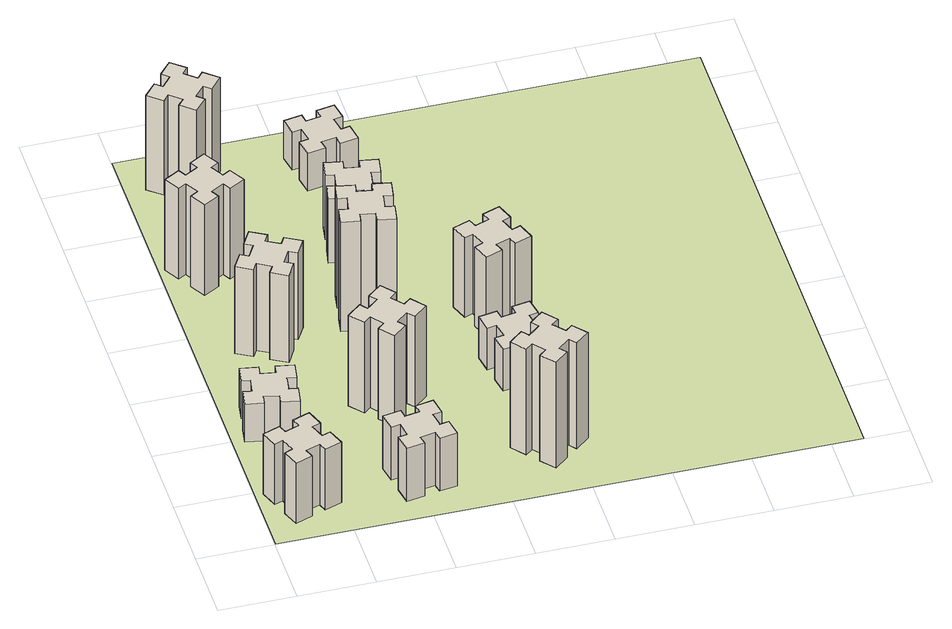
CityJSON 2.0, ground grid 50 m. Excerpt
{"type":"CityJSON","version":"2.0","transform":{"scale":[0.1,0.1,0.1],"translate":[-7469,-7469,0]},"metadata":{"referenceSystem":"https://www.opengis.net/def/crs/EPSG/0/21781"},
"CityObjects":{
"building1":{"type":"Building","attributes":{"class":"1000","function":"1000","usage":"1000","yearOfConstruction":2016,"roofType":"1000","measuredHeight":48,"storeysAboveGround":30,"storeysBelowGround":0},"geometry":[{"type":"Solid","lod":"1","boundaries":[[[[0,1,2,3,4,5,6,7,8,9,10,11,12,13,14,15,16,17,18,19]],[[17,16,20,21]],[[16,15,22,20]],[[15,14,23,22]],[[14,13,24,23]],[[13,12,25,24]],[[12,11,26,25]],[[11,10,27,26]],[[10,9,28,27]],[[9,8,29,28]],[[8,7,30,29]],[[7,6,31,30]],[[6,5,32,31]],[[5,4,33,32]],[[4,3,34,33]],[[3,2,35,34]],[[2,1,36,35]],[[1,0,37,36]],[[0,19,38,37]],[[19,18,39,38]],[[18,17,21,39]],[[24,25,26,27,28,29,30,31,32,33,34,35,36,37,38,39,21,20,22,23]]]]}]},
"building2":{"type":"Building","attributes":{"class":"1000","function":"1000","usage":"1000","yearOfConstruction":2016,"roofType":"1000","measuredHeight":30,"storeysAboveGround":30,"storeysBelowGround":0},"geometry":[{"type":"Solid","lod":"1","boundaries":[[[[40,41,42,43,44,45,46,47,48,49,50,51,52,53,54,55,56,57,58,59]],[[57,56,60,61]],[[56,55,62,60]],[[55,54,63,62]],[[54,53,64,63]],[[53,52,65,64]],[[52,51,66,65]],[[51,50,67,66]],[[50,49,68,67]],[[49,48,69,68]],[[48,47,70,69]],[[47,46,71,70]],[[46,45,72,71]],[[45,44,73,72]],[[44,43,74,73]],[[43,42,75,74]],[[42,41,76,75]],[[41,40,77,76]],[[40,59,78,77]],[[59,58,79,78]],[[58,57,61,79]],[[64,65,66,67,68,69,70,71,72,73,74,75,76,77,78,79,61,60,62,63]]]]}]},
"building3":{"type":"Building","attributes":{"class":"1000","function":"1000","usage":"1000","yearOfConstruction":2016,"roofType":"1000","measuredHeight":69,"storeysAboveGround":30,"storeysBelowGround":0},"geometry":[{"type":"Solid","lod":"1","boundaries":[[[[80,81,82,83,84,85,86,87,88,89,90,91,92,93,94,95,96,97,98,99]],[[97,96,100,101]],[[96,95,102,100]],[[95,94,103,102]],[[94,93,104,103]],[[93,92,105,104]],[[92,91,106,105]],[[91,90,107,106]],[[90,89,108,107]],[[89,88,109,108]],[[88,87,110,109]],[[87,86,111,110]],[[86,85,112,111]],[[85,84,113,112]],[[84,83,114,113]],[[83,82,115,114]],[[82,81,116,115]],[[81,80,117,116]],[[80,99,118,117]],[[99,98,119,118]],[[98,97,101,119]],[[104,105,106,107,108,109,110,111,112,113,114,115,116,117,118,119,101,100,102,103]]]]}]},
"building4":{"type":"Building","attributes":{"class":"1000","function":"1000","usage":"1000","yearOfConstruction":2016,"roofType":"1000","measuredHeight":72,"storeysAboveGround":30,"storeysBelowGround":0},"geometry":[{"type":"Solid","lod":"1","boundaries":[[[[120,121,122,123,124,125,126,127,128,129,130,131,132,133,134,135,136,137,138,139]],[[137,136,140,141]],[[136,135,142,140]],[[135,134,143,142]],[[134,133,144,143]],[[133,132,145,144]],[[132,131,146,145]],[[131,130,147,146]],[[130,129,148,147]],[[129,128,149,148]],[[128,127,150,149]],[[127,126,151,150]],[[126,125,152,151]],[[125,124,153,152]],[[124,123,154,153]],[[123,122,155,154]],[[122,121,156,155]],[[121,120,157,156]],[[120,139,158,157]],[[139,138,159,158]],[[138,137,141,159]],[[144,145,146,147,148,149,150,151,152,153,154,155,156,157,158,159,141,140,142,143]]]]}]},
"building5":{"type":"Building","attributes":{"class":"1000","function":"1000","usage":"1000","yearOfConstruction":2016,"roofType":"1000","measuredHeight":42,"storeysAboveGround":30,"storeysBelowGround":0},"geometry":[{"type":"Solid","lod":"1","boundaries":[[[[160,161,162,163,164,165,166,167,168,169,170,171,172,173,174,175,176,177,178,179]],[[177,176,180,181]],[[176,175,182,180]],[[175,174,183,182]],[[174,173,184,183]],[[173,172,185,184]],[[172,171,186,185]],[[171,170,187,186]],[[170,169,188,187]],[[169,168,189,188]],[[168,167,190,189]],[[167,166,191,190]],[[166,165,192,191]],[[165,164,193,192]],[[164,163,194,193]],[[163,162,195,194]],[[162,161,196,195]],[[161,160,197,196]],[[160,179,198,197]],[[179,178,199,198]],[[178,177,181,199]],[[184,185,186,187,188,189,190,191,192,193,194,195,196,197,198,199,181,180,182,183]]]]}]},
"building6":{"type":"Building","attributes":{"class":"1000","function":"1000","usage":"1000","yearOfConstruction":2016,"roofType":"1000","measuredHeight":72,"storeysAboveGround":30,"storeysBelowGround":0},"geometry":[{"type":"Solid","lod":"1","boundaries":[[[[200,201,202,203,204,205,206,207,208,209,210,211,212,213,214,215,216,217,218,219]],[[217,216,220,221]],[[216,215,222,220]],[[215,214,223,222]],[[214,213,224,223]],[[213,212,225,224]],[[212,211,226,225]],[[211,210,227,226]],[[210,209,228,227]],[[209,208,229,228]],[[208,207,230,229]],[[207,206,231,230]],[[206,205,232,231]],[[205,204,233,232]],[[204,203,234,233]],[[203,202,235,234]],[[202,201,236,235]],[[201,200,237,236]],[[200,219,238,237]],[[219,218,239,238]],[[218,217,221,239]],[[224,225,226,227,228,229,230,231,232,233,234,235,236,237,238,239,221,220,222,223]]]]}]},
"building7":{"type":"Building","attributes":{"class":"1000","function":"1000","usage":"1000","yearOfConstruction":2016,"roofType":"1000","measuredHeight":75,"storeysAboveGround":30,"storeysBelowGround":0},"geometry":[{"type":"Solid","lod":"1","boundaries":[[[[240,241,242,243,244,245,246,247,248,249,250,251,252,253,254,255,256,257,258,259]],[[257,256,260,261]],[[256,255,262,260]],[[255,254,263,262]],[[254,253,264,263]],[[253,252,265,264]],[[252,251,266,265]],[[251,250,267,266]],[[250,249,268,267]],[[249,248,269,268]],[[248,247,270,269]],[[247,246,271,270]],[[246,245,272,271]],[[245,244,273,272]],[[244,243,274,273]],[[243,242,275,274]],[[242,241,276,275]],[[241,240,277,276]],[[240,259,278,277]],[[259,258,279,278]],[[258,257,261,279]],[[264,265,266,267,268,269,270,271,272,273,274,275,276,277,278,279,261,260,262,263]]]]}]},
"building8":{"type":"Building","attributes":{"class":"1000","function":"1000","usage":"1000","yearOfConstruction":2016,"roofType":"1000","measuredHeight":87,"storeysAboveGround":30,"storeysBelowGround":0},"geometry":[{"type":"Solid","lod":"1","boundaries":[[[[280,281,282,283,284,285,286,287,288,289,290,291,292,293,294,295,296,297,298,299]],[[297,296,300,301]],[[296,295,302,300]],[[295,294,303,302]],[[294,293,304,303]],[[293,292,305,304]],[[292,291,306,305]],[[291,290,307,306]],[[290,289,308,307]],[[289,288,309,308]],[[288,287,310,309]],[[287,286,311,310]],[[286,285,312,311]],[[285,284,313,312]],[[284,283,314,313]],[[283,282,315,314]],[[282,281,316,315]],[[281,280,317,316]],[[280,299,318,317]],[[299,298,319,318]],[[298,297,301,319]],[[304,305,306,307,308,309,310,311,312,313,314,315,316,317,318,319,301,300,302,303]]]]}]},
"building9":{"type":"Building","attributes":{"class":"1000","function":"1000","usage":"1000","yearOfConstruction":2016,"roofType":"1000","measuredHeight":51,"storeysAboveGround":30,"storeysBelowGround":0},"geometry":[{"type":"Solid","lod":"1","boundaries":[[[[320,321,322,323,324,325,326,327,328,329,330,331,332,333,334,335,336,337,338,339]],[[337,336,340,341]],[[336,335,342,340]],[[335,334,343,342]],[[334,333,344,343]],[[333,332,345,344]],[[332,331,346,345]],[[331,330,347,346]],[[330,329,348,347]],[[329,328,349,348]],[[328,327,350,349]],[[327,326,351,350]],[[326,325,352,351]],[[325,324,353,352]],[[324,323,354,353]],[[323,322,355,354]],[[322,321,356,355]],[[321,320,357,356]],[[320,339,358,357]],[[339,338,359,358]],[[338,337,341,359]],[[344,345,346,347,348,349,350,351,352,353,354,355,356,357,358,359,341,340,342,343]]]]}]},
"building10":{"type":"Building","attributes":{"class":"1000","function":"1000","usage":"1000","yearOfConstruction":2016,"roofType":"1000","measuredHeight":84,"storeysAboveGround":30,"storeysBelowGround":0},"geometry":[{"type":"Solid","lod":"1","boundaries":[[[[360,361,362,363,364,365,366,367,368,369,370,371,372,373,374,375,376,377,378,379]],[[377,376,380,381]],[[376,375,382,380]],[[375,374,383,382]],[[374,373,384,383]],[[373,372,385,384]],[[372,371,386,385]],[[371,370,387,386]],[[370,369,388,387]],[[369,368,389,388]],[[368,367,390,389]],[[367,366,391,390]],[[366,365,392,391]],[[365,364,393,392]],[[364,363,394,393]],[[363,362,395,394]],[[362,361,396,395]],[[361,360,397,396]],[[360,379,398,397]],[[379,378,399,398]],[[378,377,381,399]],[[384,385,386,387,388,389,390,391,392,393,394,395,396,397,398,399,381,380,382,383]]]]}]},
"building11":{"type":"Building","attributes":{"class":"1000","function":"1000","usage":"1000","yearOfConstruction":2016,"roofType":"1000","measuredHeight":30,"storeysAboveGround":30,"storeysBelowGround":0},"geometry":[{"type":"Solid","lod":"1","boundaries":[[[[400,401,402,403,404,405,406,407,408,409,410,411,412,413,414,415,416,417,418,419]],[[417,416,420,421]],[[416,415,422,420]],[[415,414,423,422]],[[414,413,424,423]],[[413,412,425,424]],[[412,411,426,425]],[[411,410,427,426]],[[410,409,428,427]],[[409,408,429,428]],[[408,407,430,429]],[[407,406,431,430]],[[406,405,432,431]],[[405,404,433,432]],[[404,403,434,433]],[[403,402,435,434]],[[402,401,436,435]],[[401,400,437,436]],[[400,419,438,437]],[[419,418,439,438]],[[418,417,421,439]],[[424,425,426,427,428,429,430,431,432,433,434,435,436,437,438,439,421,420,422,423]]]]}]},
"building12":{"type":"Building","attributes":{"class":"1000","function":"1000","usage":"1000","yearOfConstruction":2016,"roofType":"1000","measuredHeight":33,"storeysAboveGround":30,"storeysBelowGround":0},"geometry":[{"type":"Solid","lod":"1","boundaries":[[[[440,441,442,443,444,445,446,447,448,449,450,451,452,453,454,455,456,457,458,459]],[[457,456,460,461]],[[456,455,462,460]],[[455,454,463,462]],[[454,453,464,463]],[[453,452,465,464]],[[452,451,466,465]],[[451,450,467,466]],[[450,449,468,467]],[[449,448,469,468]],[[448,447,470,469]],[[447,446,471,470]],[[446,445,472,471]],[[445,444,473,472]],[[444,443,474,473]],[[443,442,475,474]],[[442,441,476,475]],[[441,440,477,476]],[[440,459,478,477]],[[459,458,479,478]],[[458,457,461,479]],[[464,465,466,467,468,469,470,471,472,473,474,475,476,477,478,479,461,460,462,463]]]]}]},
"building13":{"type":"Building","attributes":{"class":"1000","function":"1000","usage":"1000","yearOfConstruction":2016,"roofType":"1000","measuredHeight":63,"storeysAboveGround":30,"storeysBelowGround":0},"geometry":[{"type":"Solid","lod":"1","boundaries":[[[[480,481,482,483,484,485,486,487,488,489,490,491,492,493,494,495,496,497,498,499]],[[497,496,500,501]],[[496,495,502,500]],[[495,494,503,502]],[[494,493,504,503]],[[493,492,505,504]],[[492,491,506,505]],[[491,490,507,506]],[[490,489,508,507]],[[489,488,509,508]],[[488,487,510,509]],[[487,486,511,510]],[[486,485,512,511]],[[485,484,513,512]],[[484,483,514,513]],[[483,482,515,514]],[[482,481,516,515]],[[481,480,517,516]],[[480,499,518,517]],[[499,498,519,518]],[[498,497,501,519]],[[504,505,506,507,508,509,510,511,512,513,514,515,516,517,518,519,501,500,502,503]]]]}]},
"landuse1":{"type":"LandUse","attributes":{"name":"plot1","function":"1010"},"geometry":[{"type":"MultiSurface","lod":"1","boundaries":[[[520,521,522,523]]]}]}
},
"vertices":[
[266,255,0],[360,289,0],[380,233,0],[493,274,0],[452,387,0],[396,366,0],[362,460,0],[418,480,0],[377,593,0],[264,552,0],[285,496,0],[191,462,0],[170,518,0],[57,477,0],[99,364,0],[155,385,0],[189,291,0],[133,270,0],[174,157,0],[287,199,0],[189,291,480],[133,270,480],[155,385,480],[99,364,480],[57,477,480],[170,518,480],[191,462,480],[285,496,480],[264,552,480],[377,593,480],[418,480,480],[362,460,480],[396,366,480],[452,387,480],[493,274,480],[380,233,480],[360,289,480],[266,255,480],[287,199,480],[174,157,480],
[207,1016,0],[305,998,0],[295,939,0],[413,918,0],[434,1037,0],[375,1047,0],[392,1145,0],[451,1135,0],[472,1253,0],[354,1274,0],[344,1215,0],[245,1232,0],[256,1291,0],[137,1312,0],[117,1194,0],[176,1184,0],[158,1085,0],[99,1096,0],[78,977,0],[197,957,0],[158,1085,300],[99,1096,300],[176,1184,300],[117,1194,300],[137,1312,300],[256,1291,300],[245,1232,300],[344,1215,300],[354,1274,300],[472,1253,300],[451,1135,300],[392,1145,300],[375,1047,300],[434,1037,300],[413,918,300],[295,939,300],[305,998,300],[207,1016,300],[197,957,300],[78,977,300],
[546,1757,0],[596,1844,0],[648,1814,0],[708,1918,0],[604,1978,0],[574,1926,0],[487,1976,0],[517,2028,0],[413,2088,0],[353,1984,0],[405,1954,0],[355,1867,0],[303,1897,0],[243,1793,0],[347,1733,0],[377,1785,0],[464,1735,0],[434,1683,0],[538,1623,0],[598,1727,0],[464,1735,690],[434,1683,690],[377,1785,690],[347,1733,690],[243,1793,690],[303,1897,690],[355,1867,690],[405,1954,690],[353,1984,690],[413,2088,690],[517,2028,690],[487,1976,690],[574,1926,690],[604,1978,690],[708,1918,690],[648,1814,690],[596,1844,690],[546,1757,690],[598,1727,690],[538,1623,690],
[264,2716,0],[177,2666,0],[147,2718,0],[43,2658,0],[103,2554,0],[155,2584,0],[205,2497,0],[153,2467,0],[213,2363,0],[317,2423,0],[287,2475,0],[374,2525,0],[404,2473,0],[508,2533,0],[448,2637,0],[396,2607,0],[346,2694,0],[398,2724,0],[338,2828,0],[234,2768,0],[346,2694,720],[398,2724,720],[396,2607,720],[448,2637,720],[508,2533,720],[404,2473,720],[374,2525,720],[287,2475,720],[317,2423,720],[213,2363,720],[153,2467,720],[205,2497,720],[155,2584,720],[103,2554,720],[43,2658,720],[147,2718,720],[177,2666,720],[264,2716,720],[234,2768,720],[338,2828,720],
[1132,345,0],[1115,444,0],[1174,454,0],[1153,572,0],[1035,551,0],[1045,492,0],[947,475,0],[937,534,0],[818,513,0],[839,395,0],[898,405,0],[916,307,0],[857,297,0],[877,178,0],[996,199,0],[985,258,0],[1084,276,0],[1094,217,0],[1212,237,0],[1191,356,0],[1084,276,420],[1094,217,420],[985,258,420],[996,199,420],[877,178,420],[857,297,420],[916,307,420],[898,405,420],[839,395,420],[818,513,420],[937,534,420],[947,475,420],[1045,492,420],[1035,551,420],[1153,572,420],[1174,454,420],[1115,444,420],[1132,345,420],[1191,356,420],[1212,237,420],
[1132,1148,0],[1067,1224,0],[1113,1263,0],[1036,1355,0],[944,1278,0],[983,1232,0],[906,1167,0],[868,1213,0],[776,1136,0],[853,1044,0],[899,1083,0],[963,1006,0],[917,968,0],[994,876,0],[1086,953,0],[1048,999,0],[1124,1063,0],[1163,1017,0],[1255,1094,0],[1178,1186,0],[1124,1063,720],[1163,1017,720],[1048,999,720],[1086,953,720],[994,876,720],[917,968,720],[963,1006,720],[899,1083,720],[853,1044,720],[776,1136,720],[868,1213,720],[906,1167,720],[983,1232,720],[944,1278,720],[1036,1355,720],[1113,1263,720],[1067,1224,720],[1132,1148,720],[1178,1186,720],[1255,1094,720],
[266,3383,0],[343,3319,0],[304,3273,0],[396,3196,0],[473,3288,0],[427,3326,0],[492,3403,0],[538,3364,0],[615,3456,0],[523,3533,0],[484,3487,0],[408,3552,0],[446,3598,0],[354,3675,0],[277,3583,0],[323,3544,0],[259,3468,0],[213,3506,0],[136,3414,0],[228,3337,0],[259,3468,750],[213,3506,750],[323,3544,750],[277,3583,750],[354,3675,750],[446,3598,750],[408,3552,750],[484,3487,750],[523,3533,750],[615,3456,750],[538,3364,750],[492,3403,750],[427,3326,750],[473,3288,750],[396,3196,750],[304,3273,750],[343,3319,750],[266,3383,750],[228,3337,750],[136,3414,750],
[1184,2055,0],[1085,2072,0],[1096,2131,0],[977,2152,0],[957,2034,0],[1016,2024,0],[998,1925,0],[939,1936,0],[918,1817,0],[1037,1797,0],[1047,1856,0],[1145,1838,0],[1135,1779,0],[1253,1758,0],[1274,1877,0],[1215,1887,0],[1232,1985,0],[1291,1975,0],[1312,2093,0],[1194,2114,0],[1232,1985,870],[1291,1975,870],[1215,1887,870],[1274,1877,870],[1253,1758,870],[1135,1779,870],[1145,1838,870],[1047,1856,870],[1037,1797,870],[918,1817,870],[939,1936,870],[998,1925,870],[1016,2024,870],[957,2034,870],[977,2152,870],[1096,2131,870],[1085,2072,870],[1184,2055,870],[1194,2114,870],[1312,2093,870],
[1315,2527,0],[1332,2625,0],[1391,2615,0],[1412,2733,0],[1294,2754,0],[1284,2695,0],[1185,2712,0],[1196,2771,0],[1077,2792,0],[1057,2674,0],[1116,2664,0],[1098,2565,0],[1039,2576,0],[1018,2457,0],[1137,2437,0],[1147,2496,0],[1245,2478,0],[1235,2419,0],[1353,2398,0],[1374,2517,0],[1245,2478,510],[1235,2419,510],[1147,2496,510],[1137,2437,510],[1018,2457,510],[1039,2576,510],[1098,2565,510],[1116,2664,510],[1057,2674,510],[1077,2792,510],[1196,2771,510],[1185,2712,510],[1284,2695,510],[1294,2754,510],[1412,2733,510],[1391,2615,510],[1332,2625,510],[1315,2527,510],[1374,2517,510],[1353,2398,510],
[1972,508,0],[1907,584,0],[1953,623,0],[1876,715,0],[1784,638,0],[1823,592,0],[1746,527,0],[1708,573,0],[1616,496,0],[1693,404,0],[1739,443,0],[1803,366,0],[1757,328,0],[1834,236,0],[1926,313,0],[1888,359,0],[1964,423,0],[2003,377,0],[2095,454,0],[2018,546,0],[1964,423,840],[2003,377,840],[1888,359,840],[1926,313,840],[1834,236,840],[1757,328,840],[1803,366,840],[1739,443,840],[1693,404,840],[1616,496,840],[1708,573,840],[1746,527,840],[1823,592,840],[1784,638,840],[1876,715,840],[1953,623,840],[1907,584,840],[1972,508,840],[2018,546,840],[2095,454,840],
[1332,3305,0],[1315,3404,0],[1374,3414,0],[1353,3532,0],[1235,3511,0],[1245,3452,0],[1147,3435,0],[1137,3494,0],[1018,3473,0],[1039,3355,0],[1098,3365,0],[1116,3267,0],[1057,3257,0],[1077,3138,0],[1196,3159,0],[1185,3218,0],[1284,3236,0],[1294,3177,0],[1412,3197,0],[1391,3316,0],[1284,3236,300],[1294,3177,300],[1185,3218,300],[1196,3159,300],[1077,3138,300],[1057,3257,300],[1116,3267,300],[1098,3365,300],[1039,3355,300],[1018,3473,300],[1137,3494,300],[1147,3435,300],[1245,3452,300],[1235,3511,300],[1353,3532,300],[1374,3414,300],[1315,3404,300],[1332,3305,300],[1391,3316,300],[1412,3197,300],
[1825,1098,0],[1924,1116,0],[1934,1057,0],[2052,1077,0],[2031,1196,0],[1972,1185,0],[1955,1284,0],[2014,1294,0],[1993,1412,0],[1875,1391,0],[1885,1332,0],[1787,1315,0],[1777,1374,0],[1658,1353,0],[1679,1235,0],[1738,1245,0],[1756,1147,0],[1697,1137,0],[1717,1018,0],[1836,1039,0],[1756,1147,330],[1697,1137,330],[1738,1245,330],[1679,1235,330],[1658,1353,330],[1777,1374,330],[1787,1315,330],[1885,1332,330],[1875,1391,330],[1993,1412,330],[2014,1294,330],[1955,1284,330],[1972,1185,330],[2031,1196,330],[2052,1077,330],[1934,1057,330],[1924,1116,330],[1825,1098,330],[1836,1039,330],[1717,1018,330],
[1976,1746,0],[1942,1840,0],[1998,1860,0],[1957,1973,0],[1844,1932,0],[1865,1876,0],[1771,1842,0],[1750,1898,0],[1637,1857,0],[1679,1744,0],[1735,1765,0],[1769,1671,0],[1713,1650,0],[1754,1537,0],[1867,1579,0],[1846,1635,0],[1940,1669,0],[1960,1613,0],[2073,1654,0],[2032,1767,0],[1940,1669,630],[1960,1613,630],[1846,1635,630],[1867,1579,630],[1754,1537,630],[1713,1650,630],[1769,1671,630],[1735,1765,630],[1679,1744,630],[1637,1857,630],[1750,1898,630],[1771,1842,630],[1865,1876,630],[1844,1932,630],[1957,1973,630],[1998,1860,630],[1942,1840,630],[1976,1746,630],[2032,1767,630],[2073,1654,630],
[5,3705,0],[3705,3705,0],[3705,5,0],[5,5,0]
]}
